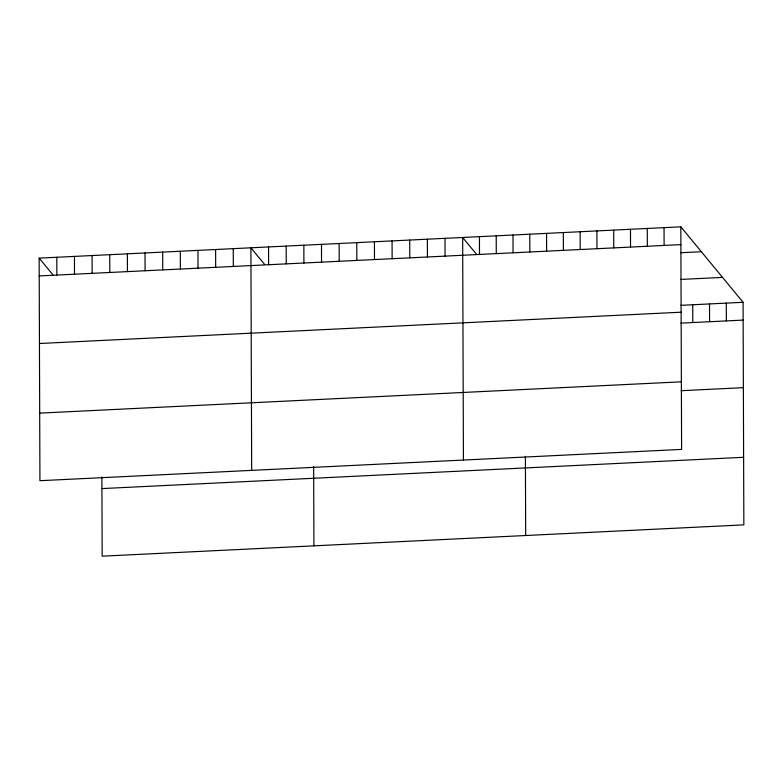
<?xml version="1.0" encoding="UTF-8"?>
<svg xmlns="http://www.w3.org/2000/svg" width="783" height="783" viewBox="0 0 783 783"><rect width="100%" height="100%" fill="white"/><g stroke="black" fill="none" stroke-linecap="round" stroke-linejoin="round"><path stroke-width="1.17" d="M680.828 226.825L681.601 449.403L39.923 480.703L39.15 258.126L680.828 226.825L743.077 302.297L743.85 524.874L102.172 556.175L101.898 476.994M39.209 275.919L680.887 244.619M680.985 252.723L701.362 251.734M680.574 279.433L722.533 277.388M680.74 305.341L743.077 302.297M39.444 343.502L681.122 312.202M680.799 323.134L743.136 320.09M39.688 413.121L681.367 381.82M681.034 390.707L743.37 387.673M101.937 488.592L743.615 457.292M476.348 254.074L462.655 237.464L463.428 460.042M264.595 264.4L250.903 247.8L251.676 470.377M39.15 258.126L52.843 274.725M726.291 303.119L726.35 320.913M709.506 303.931L709.574 321.725M692.73 304.753L692.789 322.547M664.043 227.647L664.101 245.441M647.257 228.46L647.326 246.254M630.481 229.282L630.54 247.076M613.696 230.104L613.755 247.898M596.91 230.916L596.979 248.71M580.134 231.739L580.193 249.532M563.349 232.561L563.408 250.354M546.563 233.373L546.632 251.167M529.788 234.195L529.846 251.989M525.403 456.332L525.677 535.513M513.002 235.008L513.061 252.801M496.216 235.83L496.285 253.623M479.441 236.652L479.499 254.446M445.008 238.326L445.067 256.119M427.361 239.187L427.43 256.981M409.715 240.048L409.783 257.842M392.068 240.91L392.136 258.703M374.421 241.771L374.489 259.565M356.784 242.632L356.842 260.426M339.137 243.493L339.196 261.287M321.49 244.355L321.549 262.148M313.65 466.658L313.924 545.849M303.843 245.216L303.902 263.01M286.196 246.077L286.255 263.871M268.549 246.939L268.608 264.732M233.256 248.661L233.314 266.455M215.609 249.523L215.677 267.316M197.962 250.384L198.03 268.178M180.315 251.245L180.384 269.039M162.668 252.097L162.737 269.89M145.031 252.958L145.09 270.752M127.384 253.819L127.443 271.613M109.737 254.681L109.796 272.474M92.091 255.542L92.149 273.336M74.444 256.403L74.502 274.197M56.797 257.264L56.856 275.058"/></g></svg>
